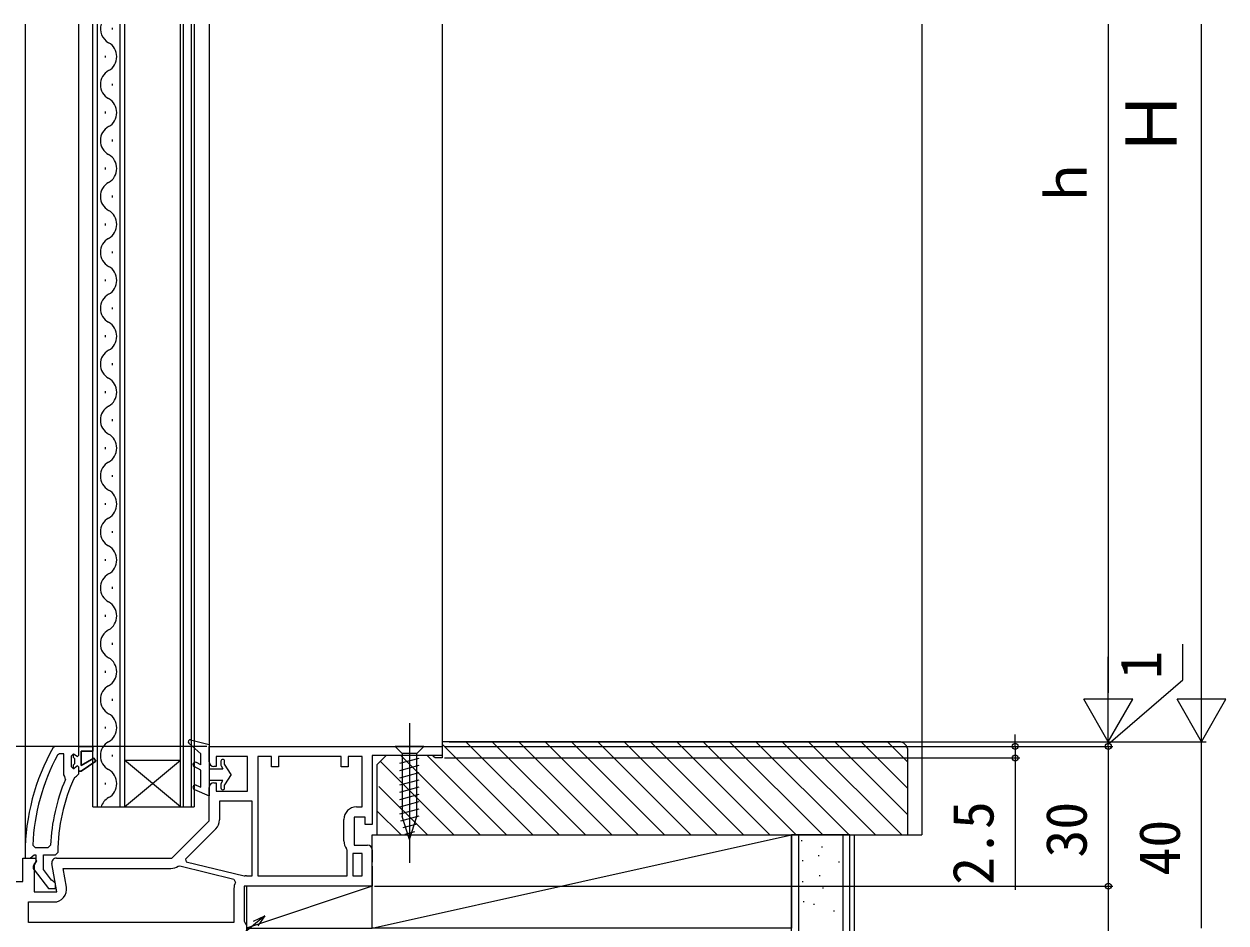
# Model space of a CAD drawing. Units: millimetres, scale not verified. Extents: x -525 to 525, y -785 to 781.
# Drawn here: x 32.3 to 290.3, y -167.7 to 25.2 of the extents above; entities that cross this region are included whole.
import ezdxf
from ezdxf.enums import TextEntityAlignment as Align

# ---------------------------------------------------------------- set-up
doc = ezdxf.new("R2010")
doc.units = ezdxf.units.MM
doc.header["$LTSCALE"] = 4
for name, color, linetype in [('0-2_YKK_11', 7, 'Continuous'), ('0-3_YKK_12', 2, 'Continuous'), ('0-4_YKK_13', 4, 'Continuous'), ('0-6_YKK_D', 6, 'Continuous'), ('0-8_YSS_K', 3, 'Continuous'), ('0-9_YSS_KE', 3, 'Continuous')]:
    doc.layers.add(name, color=color, linetype=linetype)
doc.styles.add('ＭＳ ゴシック', font='')
doc.styles.get('ＭＳ ゴシック').set_extended_font_data('MS Gothic')

msp = doc.modelspace()

# ---------------------------------------------------------------- linework, layer by layer
at = {"layer": '0-2_YKK_11'}
for p, q in [((100.907, -150.1), (100.907, -145.5)), ((80.007, -157.6), (81.207, -157.6)), ((77.307, -160.3), (77.307, -167.6))]:
    msp.add_line(p, q, dxfattribs=at)
for points in [[(44.007, -129.8), (38.96, -129.8), (38.525, -130.053)], [(40.807, -135.912), (40.807, -131.4), (39.902, -131.4), (39.462, -131.662)], [(43.081, -136.491), (43.521, -136.201), (44.007, -135.701), (44.007, -135.1), (44.507, -135.1), (47.64, -133.014), (47.218, -132.335), (44.507, -133.9), (44.507, -130.8), (47.007, -130.8), (47.007, -129.8), (44.007, -129.8), (47.007, -129.8), (47.007, -130.8), (44.507, -130.8), (44.507, -133.9), (47.218, -132.335), (47.64, -133.014), (44.507, -135.1), (44.007, -135.1), (44.007, -134.3), (43.707, -134), (43.417, -134.225), (42.933, -134.6), (42.907, -134.6), (42.907, -133.794), (43.17, -133.496), (43.17, -132.504), (42.907, -132.207), (42.907, -131.4), (42.407, -131.9), (42.407, -134.1), (42.907, -134.6), (42.907, -133.794), (43.17, -133.496), (43.17, -132.504), (42.907, -132.207), (42.907, -131.4), (43.417, -131.775), (43.707, -132)], [(43.707, -132), (44.007, -131.7), (44.007, -129.8)], [(72.007, -133.1), (72.007, -129.8), (122.007, -129.8), (122.007, -132.3), (120.507, -132.3), (120.211, -132.05), (119.916, -131.8), (107.007, -131.8), (107.007, -146.6), (105.507, -146.6), (105.507, -145), (103.107, -145), (103.107, -151), (106.007, -151)], [(73.007, -137.6), (73.507, -137.6), (73.507, -139.4), (80.207, -139.4), (80.207, -132), (73.507, -132), (73.507, -134.1), (73.007, -134.1)], [(82.407, -132), (82.407, -157.6), (101.607, -157.6), (101.607, -152.098), (101.498, -151.786)], [(103.607, -142.8), (104.807, -142.8), (104.807, -132), (101.807, -132), (101.807, -134.2), (100.307, -134.2), (100.307, -132), (86.907, -132), (86.907, -134.2), (85.407, -134.2), (85.407, -132), (82.407, -132)], [(41.152, -136.896), (41, -136.306), (40.807, -135.912)], [(39.207, -153.8), (64.007, -153.8), (72.007, -145.8), (72.007, -138.6)], [(81.207, -157.6), (81.207, -141.6), (74.207, -141.6), (74.207, -145.593)], [(73.416, -147.502), (66.927, -153.992), (67.084, -154.555), (79.53, -157.606), (79.705, -157.617)], [(34.145, -150.98), (34.644, -151.5), (37.447, -151.5), (37.946, -151.022)], [(107.007, -152), (107.007, -154.642), (106.887, -154.825), (106.887, -155.375), (107.007, -155.559), (107.007, -159.8), (79.507, -159.8), (79.507, -167.334), (79.757, -167.767), (80.007, -168.2), (80.007, -169.3), (79.757, -169.733), (79.507, -170.166), (79.507, -187.634), (79.757, -188.067), (80.007, -188.5), (80.007, -189.8), (77.507, -189.8), (77.507, -169.8)], [(16.007, -158.8), (32.007, -158.8), (32.007, -153.8), (34.63, -153.8), (34.949, -154.376), (34.407, -155.244), (34.407, -161), (39.285, -161), (38.222, -154.974)], [(32.507, -152.8), (32.507, -153.8), (33.607, -153.8), (34.103, -153.363), (34.401, -153.1), (34.807, -153.1), (34.807, -154.5), (34.607, -154.9)], [(34.42, -156.317), (37.532, -160.3), (39.007, -160.3), (39.007, -159.199), (38.532, -158.7), (38.162, -158.508), (36.407, -156.262), (36.407, -153.1), (39.008, -153.1), (39.508, -152.603)], [(41.348, -160.032), (40.637, -156), (63.8, -156)], [(65.323, -155.53), (65.724, -155.457), (77.309, -158.297), (77.63, -159.02)], [(77.307, -167.6), (33.207, -167.6), (33.207, -163.2), (38.689, -163.2)]]:
    msp.add_lwpolyline(points, dxfattribs=at)
msp.add_lwpolyline([(104.807, -157.6), (104.807, -152.8), (102.807, -152.8), (102.807, -157.6)], close=True, dxfattribs=at)
for centre, radius, start, end in [((78.507, -152.8), 46, 150.36285, 180.00001), ((78.507, -152.8), 44.4, 151.57018, 177.65008), ((73.007, -133.1), 1, 180, 270), ((78.507, -152.8), 39, 155.28016, 179.70988), ((78.507, -152.8), 40.6, 156.93796, 177.4899), ((73.007, -138.6), 1, 90, 180), ((103.607, -145.5), 2.7, 90, 180), ((71.507, -145.593), 2.7, 315, 0), ((103.607, -150.1), 2.7, 180, 218.62483), ((106.007, -152), 1, 0, 90), ((39.207, -154.8), 1, 90, 190), ((35.207, -155.7), 1, 126.86989, 218.08672), ((63.8, -153.3), 2.7, 270, 304.34324), ((80.007, -160.3), 2.7, 151.68666, 180), ((80.007, -160.3), 2.7, 90, 96.41925), ((38.689, -160.5), 2.7, 270, 10)]:
    msp.add_arc(centre, radius, start, end, dxfattribs=at)
at = {"layer": '0-3_YKK_12'}
for p, q in [((32.507, 25.184), (32.507, -153.8)), ((44.007, -129.8), (44.007, 25.184)), ((47.007, -142.8), (47.007, 25.184)), ((48.007, -142.8), (48.007, 25.184)), ((51.167, 24.4), (51.167, 24)), ((52.807, 25.184), (52.807, -142.8)), ((53.807, 25.184), (53.807, -142.8)), ((65.807, -142.8), (65.807, 25.184)), ((66.507, -142.8), (66.507, 25.184)), ((68.107, 25.184), (68.107, -142.8)), ((68.807, 25.184), (68.807, -142.8)), ((72.007, 25.184), (72.007, -130.3)), ((122.005, 25.182), (122.005, -130.3)), ((49.647, 18.4), (49.647, 18)), ((51.167, 12.4), (51.167, 12)), ((49.647, 6.4), (49.647, 6)), ((51.167, 0.4), (51.167, 0)), ((49.647, -5.6), (49.647, -6)), ((51.167, -11.6), (51.167, -12)), ((49.647, -17.6), (49.647, -18)), ((51.167, -23.6), (51.167, -24)), ((49.647, -29.6), (49.647, -30)), ((51.167, -35.6), (51.167, -36)), ((49.647, -41.6), (49.647, -42)), ((51.167, -47.6), (51.167, -48)), ((49.647, -53.6), (49.647, -54)), ((51.167, -59.6), (51.167, -60)), ((49.647, -65.6), (49.647, -66)), ((51.167, -71.6), (51.167, -72)), ((49.647, -77.6), (49.647, -78)), ((51.167, -83.6), (51.167, -84)), ((49.647, -89.6), (49.647, -90)), ((51.167, -95.6), (51.167, -96)), ((49.647, -101.6), (49.647, -102)), ((51.167, -107.6), (51.167, -108)), ((49.647, -113.6), (49.647, -114)), ((51.167, -119.6), (51.167, -120)), ((49.647, -125.6), (49.647, -126)), ((51.167, -131.6), (51.167, -132)), ((53.807, -132.8), (65.807, -132.8)), ((53.807, -142.8), (65.807, -132.8)), ((65.807, -142.8), (53.807, -132.8)), ((49.647, -137.6), (49.647, -138)), ((47.007, -142.8), (68.807, -142.8))]:
    msp.add_line(p, q, dxfattribs=at)
for centre, start, end in [((52.084, 24.2), 163.35456, 240.79746), ((48.73, 18.2), 299.20254, 60.79746), ((52.084, 12.2), 119.20254, 240.79746), ((48.73, 6.2), 299.20254, 60.79746), ((52.084, 0.2), 119.20254, 240.79746), ((48.73, -5.8), 299.20254, 60.79746), ((52.084, -11.8), 119.20254, 240.79746), ((48.73, -17.8), 299.20254, 60.79746), ((52.084, -23.8), 119.20254, 240.79746), ((48.73, -29.8), 299.20254, 60.79746), ((52.084, -35.8), 119.20254, 240.79746), ((48.73, -41.8), 299.20254, 60.79746), ((52.084, -47.8), 119.20254, 240.79746), ((48.73, -53.8), 299.20254, 60.79746), ((52.084, -59.8), 119.20254, 240.79746), ((48.73, -65.8), 299.20254, 60.79746), ((52.084, -71.8), 119.20254, 240.79746), ((48.73, -77.8), 299.20254, 60.79746), ((52.084, -83.8), 119.20254, 240.79746), ((48.73, -89.8), 299.20254, 60.79746), ((52.084, -95.8), 119.20254, 240.79746), ((48.73, -101.8), 299.20254, 60.79746), ((52.084, -107.8), 119.20254, 240.79746), ((48.73, -113.8), 299.20254, 60.79746), ((52.084, -119.8), 119.20254, 240.79746), ((48.73, -125.8), 299.20254, 60.79746), ((52.084, -131.8), 119.20254, 240.79746), ((48.73, -137.8), 299.20254, 60.79746), ((52.084, -143.8), 119.20254, 163.08415)]:
    msp.add_arc(centre, 3.437, start, end, dxfattribs=at)
at = {"layer": '0-4_YKK_13'}
for p, q in [((115.007, -124.8), (115.007, -154.8)), ((68.003, -128.412), (72.007, -129.4)), ((67.64, -129.098), (70.207, -131.4)), ((70.207, -133.769), (70.207, -131.4)), ((72.007, -129.4), (72.007, -140.4)), ((118.107, -129.8), (111.907, -129.8)), ((111.907, -129.8), (113.457, -131.35)), ((113.457, -131.35), (113.457, -144.884)), ((116.557, -131.35), (113.457, -131.35)), ((118.107, -129.8), (116.557, -131.35)), ((116.557, -144.884), (116.557, -131.35)), ((70.207, -133.769), (69.241, -133.258)), ((74.507, -133), (74.507, -133.75)), ((74.561, -133.95), (74.936, -134.6)), ((75.307, -133.635), (75.307, -133)), ((76.707, -135.85), (75.307, -133.635)), ((112.907, -133.436), (117.107, -132.31)), ((112.907, -134.988), (117.107, -133.863)), ((72.007, -134.6), (74.936, -134.6)), ((76.707, -135.85), (75.307, -138.066)), ((112.907, -136.541), (117.107, -135.416)), ((68.814, -139.061), (72.007, -140.4)), ((69.201, -138.139), (70.207, -138.561)), ((74.936, -137.1), (72.007, -137.1)), ((74.507, -137.95), (74.507, -138.7)), ((74.561, -137.75), (74.936, -137.1)), ((75.307, -138.7), (75.307, -138.066)), ((112.907, -138.094), (117.107, -136.969)), ((112.907, -139.647), (117.107, -138.522)), ((112.907, -141.2), (117.107, -140.075)), ((112.907, -142.753), (117.107, -141.628)), ((112.907, -144.306), (117.107, -143.181)), ((113.166, -145.79), (117.107, -144.733)), ((115.007, -149.8), (113.457, -144.884)), ((113.618, -147.221), (116.654, -146.408)), ((115.007, -149.8), (116.557, -144.884)), ((114.069, -148.653), (116.119, -148.104)), ((107.007, -159.8), (80.007, -168.8))]:
    msp.add_line(p, q, dxfattribs=at)
msp.add_lwpolyline([(70.207, -138.561), (70.207, -134.9), (68.774, -134.142)], dxfattribs=at)
msp.add_lwpolyline([(80.007, -159.8), (80.007, -168.8), (107.007, -168.8), (107.007, -159.8)], close=True, dxfattribs=at)
for centre, radius, start, end in [((67.907, -128.8), 0.4, 76.1348, 228.11337), ((69.007, -133.7), 0.5, 62.13522, 242.13522), ((74.907, -133), 0.4, 0, 179.99781), ((74.907, -133.75), 0.4, 180, 209.9989), ((69.007, -138.6), 0.5, 67.25283, 247.25283), ((74.907, -137.95), 0.4, 149.99841, 180), ((74.907, -138.7), 0.4, 179.99781, 0)]:
    msp.add_arc(centre, radius, start, end, dxfattribs=at)
at = {"layer": '0-6_YKK_D'}
for p, q in [((265.004, 25.2), (265.004, -118.3)), ((285.004, -118.3), (285.004, 25.2)), ((265.004, -128.8), (265.004, -110.614)), ((285.004, -128.8), (285.004, -110.614)), ((265.004, -128.8), (259.754, -119.707)), ((270.254, -119.707), (259.754, -119.707)), ((265.004, -128.8), (270.254, -119.707)), ((285.004, -128.8), (279.754, -119.707)), ((290.254, -119.707), (279.754, -119.707)), ((285.004, -128.8), (290.254, -119.707)), ((265.004, -128.799), (265.004, -126.249)), ((123.505, -128.8), (286.004, -128.8)), ((220.999, -128.799), (266.004, -128.799)), ((236.264, -128.8), (266.004, -128.8)), ((245.004, -129.8), (245.004, -127.25)), ((265.004, -129.8), (265.004, -128.799)), ((265.004, -129.8), (265.004, -128.799)), ((285.004, -168.8), (285.004, -128.799)), ((71.505, -129.8), (-5.116, -129.8)), ((122.505, -129.8), (266.004, -129.8)), ((122.505, -129.8), (266.004, -129.8)), ((122.505, -129.8), (246.004, -129.8)), ((245.004, -129.8), (245.004, -132.3)), ((265.004, -129.8), (265.004, -159.8)), ((265.004, -129.8), (265.004, -132.35)), ((122.505, -132.3), (246.004, -132.3)), ((245.004, -132.3), (245.004, -160.628)), ((107.505, -159.8), (266.004, -159.8)), ((107.505, -159.8), (266.004, -159.8))]:
    msp.add_line(p, q, dxfattribs=at)
for points in [[(265.004, -129.3), (281.004, -115.496), (281.004, -107.883)], [(265.004, -159.8), (265.004, -168.8), (265.004, -182.169)], [(83.921, -166.181), (81.968, -167.82), (21.68, -218.407), (-89.843, -218.407)], [(81.528, -167.297), (83.921, -166.181), (82.407, -168.343)]]:
    msp.add_lwpolyline(points, dxfattribs=at)
for centre in [(245.004, -129.8), (265.004, -129.8), (245.004, -132.3), (265.004, -159.8), (265.004, -159.8)]:
    msp.add_circle(centre, 0.637, dxfattribs=at)
at = {"layer": '0-8_YSS_K'}
for p, q in [((225.005, 25.2), (225.001, -148.799)), ((127.117, -128.799), (147.117, -148.799)), ((132.774, -128.799), (152.774, -148.799)), ((138.431, -128.799), (158.431, -148.799)), ((144.088, -128.799), (164.088, -148.799)), ((149.744, -128.799), (169.744, -148.799)), ((155.401, -128.799), (175.401, -148.799)), ((161.058, -128.799), (181.058, -148.799)), ((166.715, -128.799), (186.715, -148.799)), ((172.372, -128.799), (192.372, -148.799)), ((178.029, -128.799), (198.029, -148.799)), ((183.686, -128.799), (203.686, -148.799)), ((189.342, -128.799), (209.342, -148.799)), ((194.999, -128.799), (214.999, -148.799)), ((200.656, -128.799), (220.656, -148.799)), ((206.313, -128.799), (221.999, -144.485)), ((211.97, -128.799), (221.999, -138.828)), ((217.627, -128.799), (221.999, -133.171)), ((121.999, -129.338), (141.46, -148.799)), ((108.744, -133.054), (124.49, -148.799)), ((113.146, -131.799), (130.146, -148.799)), ((118.803, -131.799), (135.803, -148.799)), ((108.416, -138.382), (118.833, -148.799)), ((107.999, -143.622), (113.176, -148.799)), ((198.505, -148.799), (198.505, -273.8)), ((208.005, -148.799), (208.005, -273.8)), ((210.505, -213.8), (210.505, -148.799)), ((221.999, -148.799), (225.001, -148.799)), ((199.297, -150.07), (199.097, -150.07)), ((203.626, -151.463), (203.426, -151.463)), ((199.487, -154.357), (199.287, -154.357)), ((202.939, -153.282), (202.739, -153.282)), ((207.268, -154.676), (207.068, -154.676)), ((199.519, -158.877), (199.319, -158.877)), ((203.128, -157.57), (202.928, -157.57)), ((203.848, -160.27), (203.648, -160.27)), ((199.709, -163.164), (199.509, -163.164)), ((201.903, -163.751), (201.703, -163.751)), ((206.232, -165.145), (206.032, -165.145))]:
    msp.add_line(p, q, dxfattribs=at)
msp.add_lwpolyline([(107.002, -168.8), (107.001, -148.799), (197.001, -148.799)], dxfattribs=at)
msp.add_lwpolyline([(107.002, -168.8), (197.001, -148.799), (197.002, -168.8)], close=True, dxfattribs=at)
at = {"layer": '0-9_YSS_KE'}
for p, q in [((209.505, -148.799), (197.005, -148.799)), ((197.005, -283.801), (197.005, -148.799)), ((209.505, -273.8), (209.505, -148.799))]:
    msp.add_line(p, q, dxfattribs=at)
for points in [[(219.999, -128.799), (121.999, -128.799), (121.999, -131.799), (109.999, -131.799), (107.999, -133.799), (107.999, -148.799)], [(107.999, -148.799), (221.999, -148.799), (221.999, -130.799)]]:
    msp.add_lwpolyline(points, dxfattribs=at)
msp.add_arc((219.999, -130.799), 2, 0.00001, 89.99999, dxfattribs=at)

# ---------------------------------------------------------------- texts
at = {"layer": '0-6_YKK_D', "style": 'ＭＳ ゴシック'}
for s, height, p in [('Ｈ', 11, (283.004, -3.652)), ('ｈ', 8.798, (263.004, -14.848)), ('1', 8.798, (279.004, -115.337)), ('2.5', 8.798, (243.004, -159.514)), ('30', 8.798, (263.004, -153.664)), ('40', 8.798, (283.004, -157.527))]:
    msp.add_text(s, height=height, rotation=90, dxfattribs=at).set_placement(p, align=Align.BOTTOM_LEFT)

doc.saveas('drawing.dxf')
